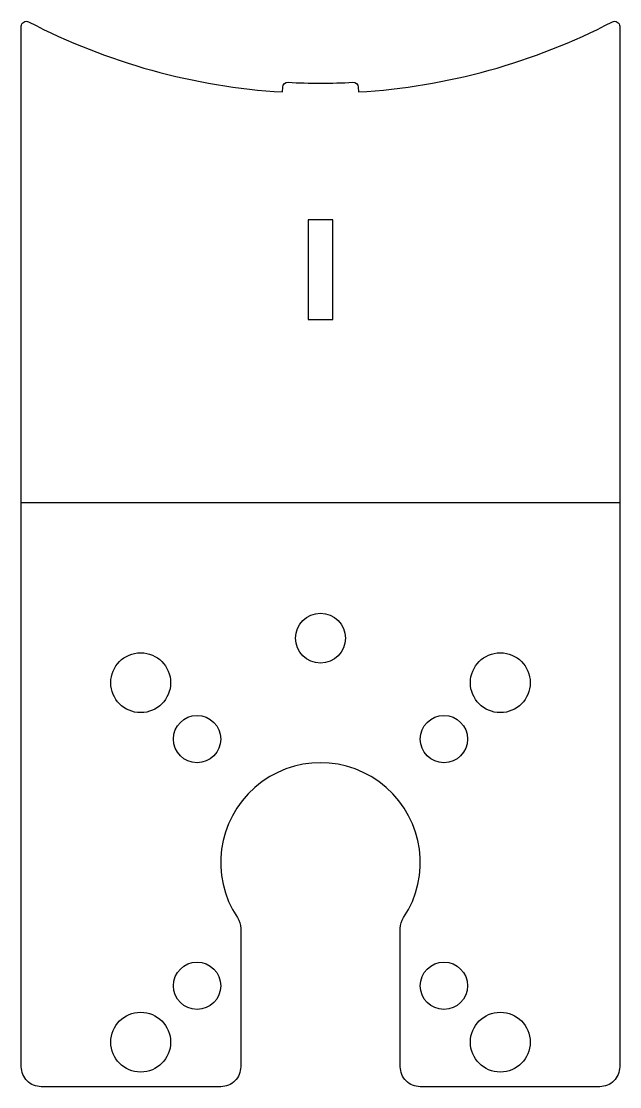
# Model space of a CAD drawing. Extents: x -60 to 60, y -62 to 152.
import ezdxf

# ---------------------------------------------------------------- set-up
doc = ezdxf.new("R2010")
doc.units = 0

msp = doc.modelspace()

# ---------------------------------------------------------------- linework, layer by layer
at = {"layer": '1'}
msp.add_lwpolyline([(60, 151.27), (60, -57.5, -0.414214), (56, -61.5), (20, -61.5, -0.414214), (16, -57.5), (16, -29.77, -0.147477), (16.67, -27.56, 1.863325), (-16.67, -27.56, -0.147477), (-16, -29.77), (-16, -57.5, -0.414214), (-20, -61.5), (-56, -61.5, -0.414214), (-60, -57.5), (-60, 151.27, -0.562595), (-58.54, 152.16, 0.105139), (-7.62, 138.09), (-7.56, 139.09, -0.411891), (-6.51, 140.03, 0.026056), (6.51, 140.03, -0.411891), (7.56, 139.09), (7.62, 138.09, 0.105139), (58.54, 152.16, -0.562595)], format="xyb", close=True, dxfattribs=at)
msp.add_lwpolyline([(2.5, 112.46), (-2.5, 112.46), (-2.5, 92.46), (2.5, 92.46)], close=True, dxfattribs=at)
for centre, radius in [((0, 28.5), 5), ((-36.06, 19.56), 6), ((36.06, 19.56), 6), ((-24.75, 8.25), 4.75), ((24.75, 8.25), 4.75), ((-24.75, -41.25), 4.75), ((24.75, -41.25), 4.75), ((-36.06, -52.56), 6), ((36.06, -52.56), 6)]:
    msp.add_circle(centre, radius, dxfattribs=at)
at = {"layer": '2'}
msp.add_line((-60, 55.72), (60, 55.72), dxfattribs=at)

doc.saveas('drawing.dxf')
